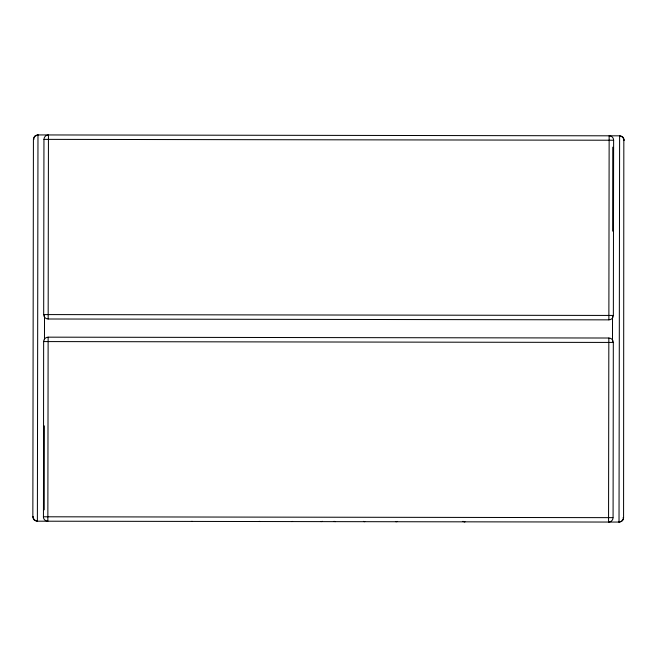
<?xml version="1.0" encoding="UTF-8"?>
<svg xmlns="http://www.w3.org/2000/svg" width="657" height="657" viewBox="0 0 657 657"><rect width="100%" height="100%" fill="white"/><g stroke="black" fill="none" stroke-linecap="round" stroke-linejoin="round"><path stroke-width="0.99" d="M619.025 522.069L619.617 135.827A4.542 4.542 0 0 1 624.15 140.36L622.828 137.165L619.658 135.827L37.975 134.931L37.383 521.19L619.025 522.069L621.522 521.329L623.017 519.712L623.575 517.576L623.83 140.36M43.452 516.788L43.641 341.566A4.451 4.451 0 0 1 48.133 337.197M43.953 139.366L43.682 314.58L613.359 315.442L613.622 140.228L43.97 139.366A4.451 4.451 0 0 1 48.446 134.989L48.166 318.998L608.867 319.852L609.146 135.81A4.451 4.451 0 0 1 613.646 140.228M44.224 509.84L44.348 425.867M44.479 339.858L44.512 315.278M43.354 516.788A4.451 4.451 0 0 0 47.854 521.182L48.133 337.164L608.834 338.018L608.554 522.052A4.451 4.451 0 0 0 613.08 517.65L613.318 342.437L43.715 341.574M612.488 341.739L612.521 316.14M612.653 231.141L612.776 147.176M37.975 134.948L34.788 136.237L33.425 139.481L32.85 516.681L34.205 519.884L37.383 521.19A4.542 4.542 0 0 1 32.85 516.624L33.17 516.624M395.851 521.724L395.851 521.724A4.542 4.542 0 0 0 397.534 521.412M33.926 139.465L33.441 139.465A4.542 4.542 0 0 1 37.975 134.931M623.074 517.519L623.575 517.519A4.542 4.542 0 0 1 619.025 522.052M43.551 516.788L612.874 517.65M464.877 521.83L465.016 521.83A4.542 4.542 0 0 1 462.93 521.321M191.581 521.42L191.45 521.42A4.542 4.542 -89.9 0 0 192.279 521.346M260.459 521.518L260.566 521.518A4.542 4.542 0 0 1 259.301 521.346M608.834 338.043A4.451 4.451 0 0 1 613.342 342.437M613.383 315.442A4.451 4.451 0 0 1 608.867 319.819M48.166 318.974A4.451 4.451 0 0 1 43.658 314.58M364.783 521.674A4.542 3.605 -89.9 0 1 363.461 521.354M335.415 521.633A4.542 3.605 -89.9 0 1 334.085 521.313M292.62 521.387A4.542 3.605 -89.9 0 1 291.634 521.568M322.324 521.297A4.542 3.605 -89.9 0 1 321.002 521.609"/></g></svg>
